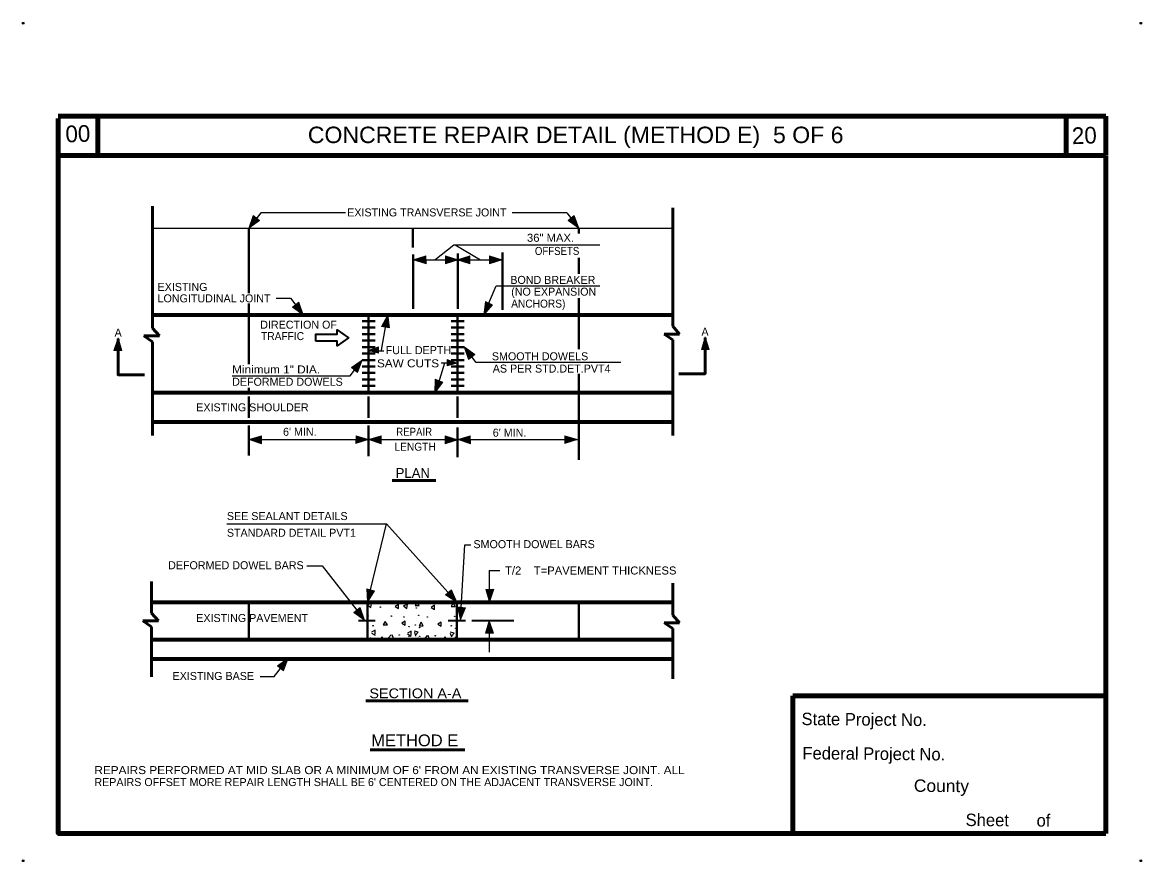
# Model space of a CAD drawing. Extents: x -8731 to 7704, y -59178 to -56618.
# Drawn here: x 6109 to 7704, y -59178 to -57983 of the extents above; entities that cross this region are included whole.
import ezdxf
from ezdxf.enums import TextEntityAlignment as Align

# ---------------------------------------------------------------- set-up
doc = ezdxf.new("R2010")
doc.units = 0
doc.header["$LTSCALE"] = 4.6
doc.header["$PDMODE"] = 32
doc.header["$PDSIZE"] = 2.3
doc.layers.add('1', color=7, linetype='Continuous', lineweight=25)
doc.layers.add('3', color=7, linetype='Continuous', lineweight=40)

msp = doc.modelspace()

# ---------------------------------------------------------------- hatches: boundary and pattern name
at = {"layer": '1'}
for points in [[(6431.68, -58275.8), (6438.12, -58257.88), (6446.88, -58264.92)], [(6901.82, -58275.8), (6895.38, -58257.88), (6886.62, -58264.92)], [(6666.06, -58320.8), (6684.14, -58326.76), (6683.98, -58315.52)], [(6729.94, -58320.8), (6711.86, -58326.76), (6712.02, -58315.52)], [(6728.56, -58320.8), (6746.64, -58326.76), (6746.48, -58315.52)], [(6792.44, -58320.8), (6774.36, -58326.76), (6774.5, -58315.52)], [(6509.26, -58399.18), (6502.82, -58381.26), (6494.06, -58388.32)], [(6766.74, -58399.18), (6768.86, -58380.26), (6779.02, -58385.08)], [(6629.58, -58399.24), (6620.8, -58416.12), (6631.94, -58417.76)], [(6245.5, -58432.04), (6239.54, -58450.14), (6250.78, -58449.98)], [(7081.74, -58430.8), (7087.72, -58448.88), (7076.46, -58448.72)], [(6601.96, -58450.18), (6616.3, -58445.04), (6616.4, -58454.04)], [(6738.4, -58444.92), (6744.82, -58462.84), (6753.6, -58455.8)], [(6593, -58463.68), (6586.56, -58481.6), (6577.8, -58474.54)], [(6728.66, -58468.02), (6714.26, -58463.04), (6714.26, -58472.04)], [(6696.82, -58510.18), (6697.36, -58491.14), (6707.9, -58495.12)], [(6431.74, -58577.04), (6449.82, -58583.02), (6449.68, -58571.76)], [(6602.42, -58576.78), (6584.34, -58582.76), (6584.5, -58571.5)], [(6602.3, -58577.04), (6620.38, -58583.02), (6620.24, -58571.76)], [(6729.3, -58577.08), (6711.22, -58583.06), (6711.38, -58571.8)], [(6729.26, -58577.04), (6747.34, -58583.02), (6747.18, -58571.76)], [(6899.94, -58576.78), (6881.86, -58582.76), (6882, -58571.5)], [(6600.94, -58808.24), (6599.98, -58789.24), (6610.8, -58792.36)], [(6727.86, -58808.34), (6711.82, -58798.06), (6720.66, -58791.1)], [(6774.68, -58808.24), (6780.64, -58790.16), (6769.4, -58790.32)], [(6596.74, -58834.18), (6590.32, -58816.26), (6581.54, -58823.32)], [(6733.1, -58833.78), (6729.16, -58815.14), (6740.32, -58816.54)], [(6774.26, -58834.56), (6780.22, -58852.64), (6768.96, -58852.48)], [(6487.78, -58888.42), (6481.34, -58906.36), (6472.58, -58899.3)]]:
    msp.add_hatch(color=256, dxfattribs=at).paths.add_polyline_path(points)

# ---------------------------------------------------------------- linework, layer by layer
at = {"layer": '1', "lineweight": 100}
for p, q in [((7652.46, -58116.3), (6160.24, -58116.3)), ((6216.5, -58119.8), (6216.5, -58172.56)), ((7596.22, -58116.3), (7596.22, -58172.56)), ((7652.46, -58116.3), (7652.46, -58172.56)), ((7596.22, -58172.56), (6160.24, -58172.56)), ((7652.46, -58172.56), (7596.74, -58172.56)), ((7652.46, -58173.3), (7652.46, -59137.74)), ((7206.74, -58942.04), (7652.46, -58942.04)), ((7206.74, -58942.04), (7206.74, -59137.74)), ((7652.46, -59137.74), (7012.34, -59137.74))]:
    msp.add_line(p, q, dxfattribs=at)
at = {"layer": '1', "lineweight": 53}
for p, q in [((6294.5, -58244.56), (6294.5, -58418.44)), ((7035.62, -58247.04), (7035.62, -58415.68)), ((6304.28, -58429.44), (6294.5, -58418.44)), ((7045.4, -58426.68), (7035.62, -58415.68)), ((6282.12, -58429.44), (6304.28, -58429.44)), ((6294.5, -58437.68), (6282.12, -58429.44)), ((7023.26, -58426.68), (7045.4, -58426.68)), ((7035.62, -58434.92), (7023.26, -58426.68)), ((6294.5, -58437.68), (6294.5, -58571.04)), ((7035.62, -58434.92), (7035.62, -58571.04)), ((6293.12, -58778.8), (6293.12, -58824.18)), ((7035.62, -58781.56), (7035.62, -58826.92)), ((6302.9, -58835.18), (6293.12, -58824.18)), ((7045.4, -58837.92), (7035.62, -58826.92)), ((6280.74, -58835.18), (6302.9, -58835.18)), ((6293.12, -58843.44), (6280.74, -58835.18)), ((6293.12, -58843.44), (6293.12, -58914.92)), ((7023.26, -58837.92), (7045.4, -58837.92)), ((7035.62, -58846.18), (7023.26, -58837.92)), ((7035.62, -58846.18), (7035.62, -58917.68))]:
    msp.add_line(p, q, dxfattribs=at)
at = {"layer": '1'}
for p, q in [((6294.5, -58275.8), (7035.62, -58275.8)), ((6696.74, -58320.8), (6723.9, -58299.56)), ((6723.9, -58299.56), (6931.74, -58299.56)), ((6725.5, -58299.56), (6761.74, -58320.8)), ((6666.74, -58320.8), (6792.94, -58320.8)), ((6766.74, -58399.18), (6784.26, -58358.04)), ((6620.5, -58449.56), (6629.26, -58400.8)), ((6603.08, -58450.48), (6624.26, -58450.8)), ((6710.5, -58468.3), (6698, -58508.3)), ((6727.98, -58468.22), (6705.5, -58468.3)), ((6431.74, -58577.04), (6602.94, -58577.04)), ((6602.3, -58577.04), (6729.18, -58577.04)), ((6729.26, -58577.04), (6900.44, -58577.04)), ((6627.94, -58697.34), (6400.5, -58697.34)), ((6774.26, -58763.3), (6774.26, -58807.04)), ((6774.26, -58763.3), (6789.26, -58763.3)), ((6774.26, -58835.8), (6774.26, -58879.56)), ((6606.5, -58852.46), (6611.52, -58855.4)), ((6634.46, -58854.76), (6630.74, -58859.2)), ((6632, -58859.2), (6637.72, -58860.24)), ((6637.72, -58860.24), (6635.72, -58854.76)), ((6657.74, -58853.72), (6662.78, -58856.64)), ((6673.18, -58851.4), (6667.54, -58849.88)), ((6667.54, -58851.14), (6669.04, -58856.76)), ((6669.04, -58855.5), (6673.18, -58851.4)), ((6685.72, -58856), (6682, -58860.44)), ((6683.26, -58860.44), (6688.98, -58861.48)), ((6688.98, -58861.48), (6686.98, -58856)), ((6724.42, -58852.64), (6718.78, -58851.14)), ((6718.78, -58852.4), (6720.28, -58858)), ((6720.28, -58856.76), (6724.42, -58852.64))]:
    msp.add_line(p, q, dxfattribs=at)
at = {"layer": '1', "lineweight": 70}
msp.add_line((6666.26, -58399.52), (6792.74, -58399.52), dxfattribs=at)
at = {"layer": '1', "lineweight": 35}
for p, q in [((6588, -58834.56), (6611.74, -58834.56)), ((6715.5, -58834.56), (6740.5, -58834.56)), ((6749.26, -58834.56), (6809.26, -58834.56))]:
    msp.add_line(p, q, dxfattribs=at)
at = {"layer": '1', "lineweight": 100}
msp.add_lwpolyline([(6160.24, -58119.8), (6160.24, -59137.74), (7651, -59137.74)], dxfattribs=at)
at = {"layer": '1', "lineweight": 13}
for points in [[(6431.68, -58275.8), (6438.12, -58257.88), (6446.88, -58264.92)], [(6901.82, -58275.8), (6895.38, -58257.88), (6886.62, -58264.92)], [(6666.06, -58320.8), (6684.14, -58326.76), (6683.98, -58315.52)], [(6729.94, -58320.8), (6711.86, -58326.76), (6712.02, -58315.52)], [(6728.56, -58320.8), (6746.64, -58326.76), (6746.48, -58315.52)], [(6792.44, -58320.8), (6774.36, -58326.76), (6774.5, -58315.52)], [(6509.26, -58399.18), (6502.82, -58381.26), (6494.06, -58388.32)], [(6766.74, -58399.18), (6768.86, -58380.26), (6779.02, -58385.08)], [(6629.58, -58399.24), (6620.8, -58416.12), (6631.94, -58417.76)], [(6245.5, -58432.04), (6239.54, -58450.14), (6250.78, -58449.98)], [(7081.74, -58430.8), (7087.72, -58448.88), (7076.46, -58448.72)], [(6601.96, -58450.18), (6616.3, -58445.04), (6616.4, -58454.04)], [(6738.4, -58444.92), (6744.82, -58462.84), (6753.6, -58455.8)], [(6593, -58463.68), (6586.56, -58481.6), (6577.8, -58474.54)], [(6728.66, -58468.02), (6714.26, -58463.04), (6714.26, -58472.04)], [(6696.82, -58510.18), (6697.36, -58491.14), (6707.9, -58495.12)], [(6431.74, -58577.04), (6449.82, -58583.02), (6449.68, -58571.76)], [(6602.42, -58576.78), (6584.34, -58582.76), (6584.5, -58571.5)], [(6602.3, -58577.04), (6620.38, -58583.02), (6620.24, -58571.76)], [(6729.3, -58577.08), (6711.22, -58583.06), (6711.38, -58571.8)], [(6729.26, -58577.04), (6747.34, -58583.02), (6747.18, -58571.76)], [(6899.94, -58576.78), (6881.86, -58582.76), (6882, -58571.5)], [(6600.94, -58808.24), (6599.98, -58789.24), (6610.8, -58792.36)], [(6727.86, -58808.34), (6711.82, -58798.06), (6720.66, -58791.1)], [(6774.68, -58808.24), (6780.64, -58790.16), (6769.4, -58790.32)], [(6596.74, -58834.18), (6590.32, -58816.26), (6581.54, -58823.32)], [(6733.1, -58833.78), (6729.16, -58815.14), (6740.32, -58816.54)], [(6774.26, -58834.56), (6780.22, -58852.64), (6768.96, -58852.48)], [(6487.78, -58888.42), (6481.34, -58906.36), (6472.58, -58899.3)]]:
    msp.add_lwpolyline(points, close=True, dxfattribs=at)
at = {"layer": '1', "lineweight": 53}
for points in [[(6283, -58484.56), (6245.5, -58484.56), (6245.5, -58433.3)], [(7044.26, -58483.3), (7081.74, -58483.3), (7081.74, -58432.04)]]:
    msp.add_lwpolyline(points, dxfattribs=at)
at = {"layer": '1', "lineweight": 35}
msp.add_lwpolyline([(6527.2, -58437), (6527.2, -58427.08), (6557.62, -58427.08), (6557.62, -58420.58), (6573.82, -58432.04), (6557.62, -58443.5), (6557.62, -58437)], close=True, dxfattribs=at)
at = {"layer": '1'}
for points in [[(6600.94, -58808.24), (6628, -58697.04), (6727.82, -58808.24)], [(6733.42, -58832.96), (6739.26, -58727.04), (6748, -58727.04)], [(6611.52, -58854.14), (6611.52, -58848.32), (6606.5, -58851.22)], [(6662.78, -58855.4), (6662.78, -58849.56), (6657.74, -58852.46)]]:
    msp.add_lwpolyline(points, dxfattribs=at)
for points in [[(6605.46, -58816.16), (6606.46, -58810.44), (6600.98, -58812.42)], [(6645.08, -58817.52), (6645.08, -58811.7), (6640.06, -58814.6)], [(6656.7, -58817.4), (6657.7, -58811.68), (6652.24, -58813.66)], [(6674.42, -58813.4), (6671.5, -58808.34), (6668.58, -58813.36)], [(6696.34, -58818.78), (6696.34, -58812.96), (6691.3, -58815.84)], [(6725.66, -58814.64), (6722.74, -58809.6), (6719.84, -58814.6)], [(6629.06, -58840.9), (6626.14, -58835.84), (6623.22, -58840.88)], [(6654.54, -58841.28), (6654.54, -58835.46), (6649.5, -58838.36)], [(6680.3, -58842.16), (6677.38, -58837.1), (6674.46, -58842.12)], [(6705.78, -58842.54), (6705.78, -58836.72), (6700.74, -58839.62)]]:
    msp.add_lwpolyline(points, close=True, dxfattribs=at)
for centre in [(6619.193, -58815.528), (6670.443, -58816.778), (6601.339, -58828.353), (6634.807, -58828.353), (6652.589, -58829.603), (6673.856, -58827.239), (6686.057, -58829.603), (6725.106, -58828.489), (6608.839, -58842.103), (6660.089, -58843.353), (6668.839, -58840.853), (6675.089, -58844.603), (6720.089, -58842.103), (6726.339, -58845.853), (6605.089, -58859.603), (6621.339, -58858.353), (6645.968, -58855.128), (6656.339, -58860.853), (6660.089, -58857.103), (6672.589, -58859.603), (6675.089, -58857.103), (6697.218, -58856.378), (6711.339, -58858.353), (6726.339, -58858.353)]:
    msp.add_circle(centre, 0.324, dxfattribs=at)
for p in [(6110.3, -57984.1), (7702.4, -57984.1), (6110.3, -59176.7), (7702.4, -59176.7)]:
    msp.add_point(p, dxfattribs=at)
at = {"layer": '3', "lineweight": 25}
for p, q in [((6448.6, -58254.04), (6431.68, -58275.8)), ((6569.26, -58254.04), (6448.6, -58254.04)), ((6884.9, -58254.04), (6806.74, -58254.04)), ((6884.9, -58254.04), (6901.82, -58275.8)), ((6784.2, -58358.04), (6931.74, -58358.04)), ((6470.5, -58375.52), (6490.86, -58375.52)), ((6490.86, -58375.52), (6507.88, -58397.42)), ((6755.82, -58467.32), (6738.4, -58444.92)), ((6575.86, -58486.08), (6592.88, -58464.18)), ((6961.74, -58467.32), (6755.82, -58467.32)), ((6408, -58486.08), (6575.86, -58486.08)), ((6514.26, -58756.78), (6536.26, -58756.78)), ((6536.26, -58756.78), (6585.38, -58819.92)), ((6468, -58914.28), (6487.68, -58888.96)), ((6448, -58914.28), (6468.34, -58914.28))]:
    msp.add_line(p, q, dxfattribs=at)
at = {"layer": '3'}
for p, q in [((6431.74, -58275.8), (6431.74, -58368.3)), ((6665.56, -58275.8), (6665.56, -58303.3)), ((6901.74, -58275.8), (6901.74, -58283.3)), ((6666.06, -58313.3), (6666.06, -58390.8)), ((6729.3, -58312.04), (6729.3, -58390.8)), ((6792.94, -58310.8), (6792.94, -58392.04)), ((6901.74, -58318.3), (6901.74, -58340.8)), ((6431.74, -58383.3), (6431.74, -58469.56)), ((6901.74, -58375.8), (6901.74, -58448.3)), ((6602.3, -58399.18), (6602.3, -58510.04)), ((6729.18, -58399.56), (6729.18, -58510.04)), ((6593.1, -58408.4), (6611.52, -58408.4)), ((6593.1, -58417.6), (6611.52, -58417.6)), ((6719.98, -58408.4), (6738.4, -58408.4)), ((6719.98, -58417.6), (6738.4, -58417.6)), ((6593.1, -58426.82), (6611.52, -58426.82)), ((6719.98, -58426.82), (6738.4, -58426.82)), ((6593.1, -58436.04), (6611.52, -58436.04)), ((6593.1, -58445.24), (6611.52, -58445.24)), ((6719.98, -58436.04), (6738.4, -58436.04)), ((6719.98, -58445.24), (6738.4, -58445.24)), ((6593.1, -58454.46), (6611.52, -58454.46)), ((6593.1, -58463.68), (6611.52, -58463.68)), ((6719.98, -58454.46), (6738.4, -58454.46)), ((6719.98, -58463.68), (6738.4, -58463.68)), ((6593.1, -58472.88), (6611.52, -58472.88)), ((6593.1, -58482.1), (6611.52, -58482.1)), ((6719.98, -58472.88), (6738.4, -58472.88)), ((6719.98, -58482.1), (6738.4, -58482.1)), ((6593.1, -58491.32), (6611.52, -58491.32)), ((6719.98, -58491.32), (6738.4, -58491.32)), ((6901.74, -58483.3), (6901.74, -58605.8)), ((6431.74, -58503.3), (6431.74, -58509.56)), ((6593.1, -58500.52), (6611.52, -58500.52)), ((6719.98, -58500.52), (6738.4, -58500.52)), ((6431.74, -58515.8), (6431.74, -58545.8)), ((6602.3, -58515.8), (6602.3, -58545.8)), ((6729.18, -58515.8), (6729.18, -58545.8)), ((6431.74, -58557.04), (6431.74, -58599.56)), ((6602.3, -58557.04), (6602.3, -58600.8)), ((6729.18, -58559.56), (6729.18, -58602.04)), ((6431.74, -58808.24), (6431.74, -58861.7)), ((6600.94, -58808.24), (6600.94, -58861.7)), ((6727.82, -58808.24), (6727.82, -58861.7)), ((6901.74, -58808.24), (6901.74, -58861.7))]:
    msp.add_line(p, q, dxfattribs=at)
at = {"layer": '3', "lineweight": 70}
for p, q in [((6294.5, -58399.18), (7035.62, -58399.18)), ((6294.5, -58510.04), (7035.62, -58510.04)), ((6294.5, -58551.8), (7035.62, -58551.8)), ((6293.12, -58808.24), (7035.62, -58808.24)), ((6293.12, -58861.7), (7035.62, -58861.7)), ((6293.12, -58889.2), (7035.62, -58889.2))]:
    msp.add_line(p, q, dxfattribs=at)
at = {"layer": '3', "lineweight": 53}
for p, q in [((6635.84, -58635.12), (6698, -58635.12)), ((6598.34, -58948.86), (6744.26, -58948.86)), ((6604.58, -59018.86), (6739.26, -59018.86))]:
    msp.add_line(p, q, dxfattribs=at)

# ---------------------------------------------------------------- texts
at = {"layer": '1'}
for s, height, rotation, p in [('00', 23.78, 2.121, (6170.94, -58153.94)), ('20', 23.78, 2.121, (7604.7, -58156.44)), ('State Project No.', 17.66, 359.537, (7219.02, -58983.44)), ('Federal Project No.', 17.66, 359.537, (7220.28, -59032.18)), ('Sheet      of', 17.66, 359.537, (7452.78, -59127.18))]:
    msp.add_text(s, height=height, rotation=rotation, dxfattribs=at).set_placement(p)
at = {"layer": '1', "width": 1.05}
msp.add_text('County', height=17.66, rotation=359.537, dxfattribs=at).set_placement((7379.02, -59078.44))
at = {"layer": '3', "width": 1.05}
msp.add_text('CONCRETE REPAIR DETAIL (METHOD E)  5 OF 6', height=23.4, dxfattribs=at).set_placement((6897.32, -58154.78), align=Align.CENTER)
at = {"layer": '3'}
for s, height, p in [('EXISTING TRANSVERSE JOINT', 11.4, (6571.84, -58259.22)), ('EXISTING', 11.4, (6301.74, -58365.32)), ('BOND BREAKER', 11.4, (6804.24, -58355.32)), ('LONGITUDINAL JOINT', 11.4, (6301.74, -58381.56)), ('(NO EXPANSION', 11.4, (6805.48, -58372.04)), ('DIRECTION OF', 11.4, (6447.98, -58419.06)), ('A', 11.4, (7076.5, -58429.06)), ('A', 11.4, (6240.48, -58430.32)), ('FULL DEPTH', 11.4, (6626.74, -58455.32)), ('SMOOTH DOWELS', 11.4, (6777.98, -58464.06)), ('AS PER STD.DET.PVT4', 11.4, (6779.24, -58481.56)), ('DEFORMED DOWELS', 11.4, (6407.98, -58500.32)), ('EXISTING SHOULDER', 11.4, (6356.84, -58536.72)), ("6' MIN.", 11.4, (6480.48, -58571.56)), ("6' MIN.", 11.4, (6779.24, -58572.82)), ('PLAN', 13.95, (6640.94, -58631.46)), ('SEE SEALANT DETAILS', 11.4, (6400.48, -58691.56)), ('STANDARD DETAIL PVT1', 11.4, (6400.48, -58715.32)), ('SMOOTH DOWEL BARS', 11.4, (6751.74, -58731.56)), ('DEFORMED DOWEL BARS', 11.4, (6316.74, -58761.56)), ('EXISTING PAVEMENT', 11.4, (6356.84, -58836.72)), ('EXISTING BASE', 11.4, (6323.08, -58919.22)), ("REPAIRS OFFSET MORE REPAIR LENGTH SHALL BE 6' CENTERED ON THE ADJACENT TRANSVERSE JOINT.", 11.4, (6211.74, -59070.32))]:
    msp.add_text(s, height=height, dxfattribs=at).set_placement(p)
for s, height, width, p in [('36" MAX.', 11.4, 1.05, (6827.98, -58295.32)), ('OFFSETS', 11.4, 0.9, (6839.24, -58314.06)), ('ANCHORS)', 11.4, 0.95, (6805.48, -58389.06)), ('TRAFFIC', 11.4, 0.95, (6449.24, -58435.32)), ('SAW CUTS', 11.4, 1.1, (6614.24, -58474.06)), ('Minimum 1" DIA.', 11.4, 1.1, (6407.98, -58482.82)), ('REPAIR', 11.4, 0.9, (6641.74, -58571.56)), ('LENGTH', 11.4, 0.95, (6639.24, -58592.82)), ('T/2    T=PAVEMENT THICKNESS', 11.4, 1.05, (6796.74, -58769.06)), ('SECTION A-A', 13.95, 1.1, (6603.44, -58945.22)), ('METHOD E', 16.74, 1.05, (6606.02, -59013.6)), ("REPAIRS PERFORMED AT MID SLAB OR A MINIMUM OF 6' FROM AN EXISTING TRANSVERSE JOINT. ALL", 11.4, 1.1, (6211.74, -59053.28))]:
    msp.add_text(s, height=height, dxfattribs=dict(at, width=width)).set_placement(p)

doc.saveas('drawing.dxf')
